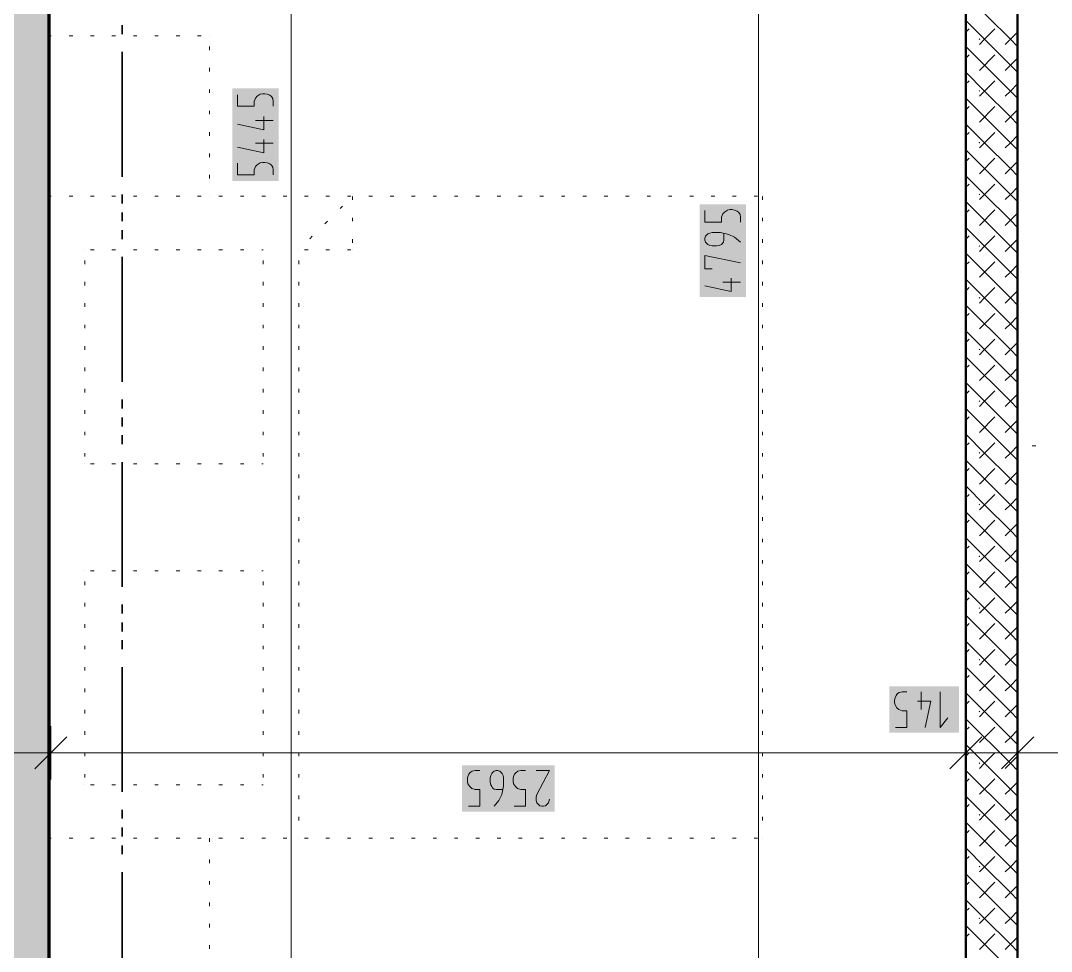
# Model space of a CAD drawing. Header units: millimetres. Extents: x 0 to 594, y 0 to 420.
# Drawn here: x 286.49 to 316.11, y 146.4 to 173.15 of the extents above; entities that cross this region are included whole.
import ezdxf

# ---------------------------------------------------------------- set-up
doc = ezdxf.new("R2010")
doc.units = ezdxf.units.MM
doc.header["$LTSCALE"] = 8
for name, color, linetype in [('PDF_Koty delkove', 7, 'Continuous'), ('PDF_Nabytek', 7, 'Continuous'), ('PDF_Pozarni useky', 7, 'Continuous'), ('PDF_Pricky zdene', 7, 'Continuous'), ('PDF_Steny obvodove nosne', 7, 'Continuous')]:
    doc.layers.add(name, color=color, linetype=linetype)

msp = doc.modelspace()

# ---------------------------------------------------------------- linework, layer by layer
at = {"layer": 'PDF_Koty delkove', "lineweight": 18}
for points in [[(294.266, 141.969), (294.266, 152.384), (294.266, 159.812), (294.266, 197.78), (294.266, 199.266), (294.266, 222.995), (294.266, 225.762), (294.266, 228.325)], [(307.695, 141.969), (307.695, 170.369), (307.695, 191.118), (307.695, 192.604), (307.695, 222.995), (307.695, 225.762)], [(292.728, 171.025), (292.728, 170.697), (293.206, 170.697), (293.206, 170.834), (293.241, 170.929), (293.292, 170.984), (293.377, 171.038), (293.445, 171.052), (293.513, 171.052), (293.582, 171.038), (293.65, 171.011), (293.701, 170.97), (293.736, 170.916), (293.753, 170.834), (293.753, 170.697)], [(293.48, 170.395), (293.48, 170.012), (292.728, 170.177)], [(293.753, 170.286), (293.241, 170.286)], [(293.48, 169.738), (293.48, 169.355), (292.728, 169.52)], [(293.753, 169.629), (293.241, 169.629)], [(292.728, 169.054), (292.728, 168.726), (293.206, 168.726), (293.206, 168.863), (293.241, 168.958), (293.292, 169.013), (293.377, 169.067), (293.445, 169.081), (293.513, 169.081), (293.582, 169.067), (293.65, 169.04), (293.701, 168.999), (293.736, 168.945), (293.753, 168.863), (293.753, 168.726)], [(306.158, 167.694), (306.158, 167.365), (306.635, 167.365), (306.635, 167.503), (306.67, 167.598), (306.721, 167.653), (306.806, 167.707), (306.874, 167.721), (306.943, 167.721), (307.011, 167.707), (307.079, 167.68), (307.13, 167.639), (307.165, 167.585), (307.183, 167.503), (307.183, 167.365)], [(307.183, 166.791), (307.011, 166.928), (306.84, 167.01), (306.601, 167.064), (306.361, 167.064), (306.294, 167.05), (306.243, 167.023), (306.209, 166.996), (306.174, 166.955), (306.158, 166.9), (306.158, 166.846), (306.174, 166.791), (306.209, 166.749), (306.243, 166.722), (306.294, 166.694), (306.361, 166.68), (306.499, 166.68), (306.566, 166.694), (306.635, 166.722), (306.686, 166.791), (306.704, 166.846), (306.704, 167.037)], [(306.361, 166.023), (306.158, 166.023), (306.158, 166.407), (307.183, 166.189)], [(306.909, 165.75), (306.909, 165.366), (306.158, 165.531)], [(307.183, 165.641), (306.67, 165.641)], [(311.633, 152.841), (311.961, 152.841), (311.961, 153.318), (311.824, 153.318), (311.729, 153.353), (311.674, 153.404), (311.62, 153.489), (311.606, 153.557), (311.606, 153.626), (311.62, 153.694), (311.647, 153.762), (311.688, 153.813), (311.742, 153.848), (311.824, 153.866), (311.961, 153.866)], [(312.372, 153.866), (312.372, 153.353)], [(312.92, 153.866), (312.92, 152.841), (313.138, 153.113)], [(312.263, 153.592), (312.646, 153.592), (312.481, 152.841)], [(287.364, 152.88), (287.364, 152.111), (287.364, 151.343)], [(313.655, 152.88), (313.655, 152.111), (313.655, 151.343)], [(315.141, 152.88), (315.141, 152.111), (315.141, 151.343)], [(287.825, 152.573), (286.903, 151.65)], [(314.116, 152.573), (313.194, 151.65)], [(315.603, 152.573), (314.68, 151.65)], [(416.513, 152.111), (415.268, 152.111), (414.361, 152.111), (388.07, 152.111), (386.583, 152.111), (351.939, 152.111), (349.786, 152.111), (315.141, 152.111), (313.655, 152.111), (287.364, 152.111), (285.212, 152.111)], [(299.359, 150.574), (299.688, 150.574), (299.688, 151.052), (299.551, 151.052), (299.455, 151.086), (299.4, 151.138), (299.346, 151.223), (299.332, 151.29), (299.332, 151.359), (299.346, 151.428), (299.373, 151.495), (299.414, 151.547), (299.469, 151.581), (299.551, 151.599), (299.688, 151.599)], [(300.345, 151.052), (300.154, 151.052), (300.099, 151.069), (300.057, 151.103), (300.03, 151.138), (300.003, 151.188), (299.989, 151.256), (299.989, 151.393), (300.003, 151.461), (300.03, 151.513), (300.057, 151.547), (300.099, 151.581), (300.154, 151.599), (300.208, 151.599), (300.263, 151.581), (300.304, 151.547), (300.331, 151.513), (300.359, 151.461), (300.373, 151.393), (300.373, 151.154), (300.318, 150.915), (300.236, 150.744), (300.099, 150.574)], [(300.673, 150.574), (301.002, 150.574), (301.002, 151.052), (300.865, 151.052), (300.77, 151.086), (300.714, 151.138), (300.66, 151.223), (300.646, 151.29), (300.646, 151.359), (300.66, 151.428), (300.687, 151.495)], [(300.687, 151.495), (300.728, 151.547), (300.783, 151.581), (300.865, 151.599), (301.002, 151.599)], [(301.303, 151.599), (301.687, 151.599), (301.33, 150.915), (301.303, 150.847), (301.303, 150.744), (301.33, 150.676), (301.372, 150.625), (301.413, 150.59), (301.468, 150.574), (301.522, 150.574), (301.577, 150.59), (301.618, 150.625), (301.659, 150.676), (301.687, 150.778)]]:
    msp.add_lwpolyline(points, dxfattribs=at)
at = {"layer": 'PDF_Koty delkove', "color": 7, "lineweight": 18, "true_color": 0xffffff, "transparency": 33554559}
for points in [[(293.907, 168.544), (293.907, 171.206), (292.574, 168.544), (292.574, 171.206)], [(307.336, 165.213), (307.336, 167.875), (306.004, 165.213), (306.004, 167.875)], [(313.457, 154.019), (311.452, 154.019), (313.457, 152.687), (311.452, 152.687)], [(301.841, 151.753), (299.179, 151.753), (301.841, 150.42), (299.179, 150.42)]]:
    msp.add_solid(points, dxfattribs=at)
at = {"layer": 'PDF_Nabytek', "lineweight": 13}
for points in [[(287.375, 172.719), (287.313, 172.719)], [(287.313, 172.719), (287.313, 172.719)], [(287.313, 172.719), (287.313, 172.719)], [(287.99, 172.719), (287.888, 172.719)], [(288.605, 172.719), (288.503, 172.719)], [(289.22, 172.719), (289.118, 172.719)], [(289.835, 172.719), (289.733, 172.719)], [(290.45, 172.719), (290.348, 172.719)], [(291.065, 172.719), (290.963, 172.719)], [(291.68, 172.719), (291.578, 172.719)], [(291.925, 172.719), (291.925, 172.719)], [(291.925, 172.719), (291.925, 172.719)], [(287.313, 172.307), (287.313, 172.409)], [(291.925, 172.307), (291.925, 172.409)], [(287.313, 171.692), (287.313, 171.794)], [(291.925, 171.692), (291.925, 171.794)], [(287.313, 171.077), (287.313, 171.179)], [(291.925, 171.077), (291.925, 171.179)], [(287.313, 170.462), (287.313, 170.564)], [(291.925, 170.462), (291.925, 170.564)], [(287.313, 169.847), (287.313, 169.949)], [(291.925, 169.847), (291.925, 169.949)], [(287.313, 169.232), (287.313, 169.334)], [(291.925, 169.232), (291.925, 169.334)], [(287.313, 168.617), (287.313, 168.719)], [(291.925, 168.617), (291.925, 168.719)], [(287.313, 168.107), (287.313, 168.107)], [(287.313, 168.107), (287.313, 168.107)], [(287.375, 168.107), (287.313, 168.107)], [(287.313, 168.107), (287.313, 168.107)], [(287.313, 168.002), (287.313, 168.104)], [(287.99, 168.107), (287.888, 168.107)], [(288.605, 168.107), (288.503, 168.107)], [(289.22, 168.107), (289.118, 168.107)], [(289.835, 168.107), (289.733, 168.107)], [(290.45, 168.107), (290.348, 168.107)], [(291.065, 168.107), (290.963, 168.107)], [(291.68, 168.107), (291.578, 168.107)], [(291.925, 168.107), (291.925, 168.107)], [(292.295, 168.107), (292.193, 168.107)], [(292.91, 168.107), (292.808, 168.107)], [(293.525, 168.107), (293.423, 168.107)], [(294.14, 168.107), (294.038, 168.107)], [(294.755, 168.107), (294.653, 168.107)], [(295.37, 168.107), (295.268, 168.107)], [(295.985, 168.107), (295.883, 168.107)], [(296.025, 168.107), (296.025, 168.107)], [(296.025, 168.107), (296.025, 168.107)], [(296.025, 168.002), (296.025, 168.104)], [(296.6, 168.107), (296.498, 168.107)], [(297.215, 168.107), (297.113, 168.107)], [(297.83, 168.107), (297.728, 168.107)], [(298.445, 168.107), (298.343, 168.107)], [(299.06, 168.107), (298.958, 168.107)], [(299.675, 168.107), (299.573, 168.107)], [(300.29, 168.107), (300.187, 168.107)], [(300.905, 168.107), (300.802, 168.107)], [(301.52, 168.107), (301.417, 168.107)], [(302.135, 168.107), (302.032, 168.107)], [(302.75, 168.107), (302.647, 168.107)], [(303.365, 168.107), (303.262, 168.107)], [(303.98, 168.107), (303.877, 168.107)], [(304.595, 168.107), (304.492, 168.107)], [(305.21, 168.107), (305.107, 168.107)], [(305.825, 168.107), (305.722, 168.107)], [(306.44, 168.107), (306.337, 168.107)], [(307.055, 168.107), (306.952, 168.107)], [(307.67, 168.107), (307.567, 168.107)], [(307.813, 168.107), (307.813, 168.107)], [(307.813, 168.107), (307.813, 168.107)], [(307.813, 168.002), (307.813, 168.104)], [(295.672, 167.753), (295.744, 167.826)], [(287.313, 167.387), (287.313, 167.489)], [(295.237, 167.318), (295.309, 167.391)], [(296.025, 167.387), (296.025, 167.489)], [(307.813, 167.387), (307.813, 167.489)], [(287.313, 166.772), (287.313, 166.874)], [(294.802, 166.883), (294.875, 166.956)], [(296.025, 166.772), (296.025, 166.874)], [(307.813, 166.772), (307.813, 166.874)], [(288.338, 166.569), (288.338, 166.569)], [(288.338, 166.569), (288.338, 166.569)], [(288.605, 166.569), (288.503, 166.569)], [(289.22, 166.569), (289.118, 166.569)], [(289.835, 166.569), (289.733, 166.569)], [(290.45, 166.569), (290.348, 166.569)], [(291.065, 166.569), (290.963, 166.569)], [(291.68, 166.569), (291.578, 166.569)], [(292.295, 166.569), (292.193, 166.569)], [(292.91, 166.569), (292.808, 166.569)], [(293.463, 166.569), (293.423, 166.569)], [(293.463, 166.569), (293.463, 166.569)], [(293.463, 166.569), (293.463, 166.569)], [(294.488, 166.569), (294.488, 166.569)], [(294.488, 166.569), (294.488, 166.569)], [(294.488, 166.569), (294.488, 166.569)], [(294.755, 166.569), (294.653, 166.569)], [(295.37, 166.569), (295.268, 166.569)], [(295.985, 166.569), (295.883, 166.569)], [(296.025, 166.569), (296.025, 166.569)], [(296.025, 166.569), (296.025, 166.569)], [(287.313, 166.157), (287.313, 166.259)], [(288.338, 166.157), (288.338, 166.259)], [(293.463, 166.157), (293.463, 166.259)], [(294.488, 166.157), (294.488, 166.259)], [(307.813, 166.157), (307.813, 166.259)], [(287.313, 165.542), (287.313, 165.644)], [(288.338, 165.542), (288.338, 165.644)], [(293.463, 165.542), (293.463, 165.644)], [(294.488, 165.542), (294.488, 165.644)], [(307.813, 165.542), (307.813, 165.644)], [(287.313, 164.927), (287.313, 165.029)], [(288.338, 164.927), (288.338, 165.029)], [(293.463, 164.927), (293.463, 165.029)], [(294.488, 164.927), (294.488, 165.029)], [(307.813, 164.927), (307.813, 165.029)], [(287.313, 164.312), (287.313, 164.414)], [(288.338, 164.312), (288.338, 164.414)], [(293.463, 164.312), (293.463, 164.414)], [(294.488, 164.312), (294.488, 164.414)], [(307.813, 164.312), (307.813, 164.414)], [(287.313, 163.697), (287.313, 163.799)], [(288.338, 163.697), (288.338, 163.799)], [(293.463, 163.697), (293.463, 163.799)], [(294.488, 163.697), (294.488, 163.799)], [(307.813, 163.697), (307.813, 163.799)], [(287.313, 163.082), (287.313, 163.184)], [(288.338, 163.082), (288.338, 163.184)], [(293.463, 163.082), (293.463, 163.184)], [(294.488, 163.082), (294.488, 163.184)], [(307.813, 163.082), (307.813, 163.184)], [(287.313, 162.467), (287.313, 162.569)], [(288.338, 162.467), (288.338, 162.569)], [(293.463, 162.467), (293.463, 162.569)], [(294.488, 162.467), (294.488, 162.569)], [(307.813, 162.467), (307.813, 162.569)], [(287.313, 161.852), (287.313, 161.954)], [(288.338, 161.852), (288.338, 161.954)], [(293.463, 161.852), (293.463, 161.954)], [(294.488, 161.852), (294.488, 161.954)], [(307.813, 161.852), (307.813, 161.954)], [(287.313, 161.237), (287.313, 161.339)], [(288.338, 161.237), (288.338, 161.339)], [(293.463, 161.237), (293.463, 161.339)], [(294.488, 161.237), (294.488, 161.339)], [(307.813, 161.237), (307.813, 161.339)], [(315.141, 160.932), (315.141, 160.932)], [(315.141, 160.932), (315.141, 160.932)], [(315.665, 160.932), (315.562, 160.932)], [(287.313, 160.622), (287.313, 160.724)], [(288.338, 160.622), (288.338, 160.724)], [(293.463, 160.622), (293.463, 160.724)], [(294.488, 160.622), (294.488, 160.724)], [(307.813, 160.622), (307.813, 160.724)], [(315.141, 160.622), (315.141, 160.724)], [(288.338, 160.419), (288.338, 160.419)], [(288.338, 160.419), (288.338, 160.419)], [(288.605, 160.419), (288.503, 160.419)], [(289.22, 160.419), (289.118, 160.419)], [(289.835, 160.419), (289.733, 160.419)], [(290.45, 160.419), (290.348, 160.419)], [(291.065, 160.419), (290.963, 160.419)], [(291.68, 160.419), (291.578, 160.419)], [(292.295, 160.419), (292.193, 160.419)], [(292.91, 160.419), (292.808, 160.419)], [(293.463, 160.419), (293.423, 160.419)], [(293.463, 160.419), (293.463, 160.419)], [(293.463, 160.419), (293.463, 160.419)], [(287.313, 160.007), (287.313, 160.109)], [(294.488, 160.007), (294.488, 160.109)], [(307.813, 160.007), (307.813, 160.109)], [(315.141, 160.007), (315.141, 160.109)], [(287.313, 159.392), (287.313, 159.494)], [(294.488, 159.392), (294.488, 159.494)], [(307.813, 159.392), (307.813, 159.494)], [(315.141, 159.392), (315.141, 159.494)], [(287.313, 158.777), (287.313, 158.879)], [(294.488, 158.777), (294.488, 158.879)], [(307.813, 158.777), (307.813, 158.879)], [(315.141, 158.777), (315.141, 158.879)], [(287.313, 158.162), (287.313, 158.264)], [(294.488, 158.162), (294.488, 158.264)], [(307.813, 158.162), (307.813, 158.264)], [(315.141, 158.162), (315.141, 158.264)], [(287.313, 157.547), (287.313, 157.649)], [(294.488, 157.547), (294.488, 157.649)], [(307.813, 157.547), (307.813, 157.649)], [(315.141, 157.547), (315.141, 157.649)], [(288.338, 157.344), (288.338, 157.344)], [(288.338, 157.344), (288.338, 157.344)], [(288.605, 157.344), (288.503, 157.344)], [(289.22, 157.344), (289.118, 157.344)], [(289.835, 157.344), (289.733, 157.344)], [(290.45, 157.344), (290.348, 157.344)], [(291.065, 157.344), (290.963, 157.344)], [(291.68, 157.344), (291.578, 157.344)], [(292.295, 157.344), (292.193, 157.344)], [(292.91, 157.344), (292.808, 157.344)], [(293.463, 157.344), (293.423, 157.344)], [(293.463, 157.344), (293.463, 157.344)], [(287.313, 156.932), (287.313, 157.034)], [(288.338, 156.932), (288.338, 157.034)], [(293.463, 156.932), (293.463, 157.034)], [(294.488, 156.932), (294.488, 157.034)], [(307.813, 156.932), (307.813, 157.034)], [(315.141, 156.932), (315.141, 157.034)], [(287.313, 156.317), (287.313, 156.419)], [(288.338, 156.317), (288.338, 156.419)], [(293.463, 156.317), (293.463, 156.419)], [(294.488, 156.317), (294.488, 156.419)], [(307.813, 156.317), (307.813, 156.419)], [(315.141, 156.317), (315.141, 156.419)], [(287.313, 155.702), (287.313, 155.804)], [(288.338, 155.702), (288.338, 155.804)], [(293.463, 155.702), (293.463, 155.804)], [(294.488, 155.702), (294.488, 155.804)], [(307.813, 155.702), (307.813, 155.804)], [(315.141, 155.702), (315.141, 155.804)], [(287.313, 155.087), (287.313, 155.189)], [(288.338, 155.087), (288.338, 155.189)], [(293.463, 155.087), (293.463, 155.189)], [(294.488, 155.087), (294.488, 155.189)], [(307.813, 155.087), (307.813, 155.189)], [(315.141, 155.087), (315.141, 155.189)], [(287.313, 154.472), (287.313, 154.574)], [(288.338, 154.472), (288.338, 154.574)], [(293.463, 154.472), (293.463, 154.574)], [(294.488, 154.472), (294.488, 154.574)], [(307.813, 154.472), (307.813, 154.574)], [(315.141, 154.472), (315.141, 154.574)], [(287.313, 153.857), (287.313, 153.959)], [(288.338, 153.857), (288.338, 153.959)], [(293.463, 153.857), (293.463, 153.959)], [(294.488, 153.857), (294.488, 153.959)], [(307.813, 153.857), (307.813, 153.959)], [(315.141, 153.857), (315.141, 153.959)], [(287.313, 153.242), (287.313, 153.344)], [(288.338, 153.242), (288.338, 153.344)], [(293.463, 153.242), (293.463, 153.344)], [(294.488, 153.242), (294.488, 153.344)], [(307.813, 153.242), (307.813, 153.344)], [(315.141, 153.242), (315.141, 153.344)], [(287.313, 152.627), (287.313, 152.729)], [(288.338, 152.627), (288.338, 152.729)], [(293.463, 152.627), (293.463, 152.729)], [(294.488, 152.627), (294.488, 152.729)], [(307.813, 152.627), (307.813, 152.729)], [(315.141, 152.627), (315.141, 152.729)], [(287.313, 152.012), (287.313, 152.114)], [(288.338, 152.012), (288.338, 152.114)], [(293.463, 152.012), (293.463, 152.114)], [(294.488, 152.012), (294.488, 152.114)], [(307.813, 152.012), (307.813, 152.114)], [(315.141, 152.012), (315.141, 152.114)], [(287.313, 151.397), (287.313, 151.499)], [(288.338, 151.397), (288.338, 151.499)], [(293.463, 151.397), (293.463, 151.499)], [(294.488, 151.397), (294.488, 151.499)], [(307.813, 151.397), (307.813, 151.499)], [(315.141, 151.397), (315.141, 151.499)], [(288.338, 151.194), (288.338, 151.194)], [(288.338, 151.194), (288.338, 151.194)], [(288.605, 151.194), (288.503, 151.194)], [(289.22, 151.194), (289.118, 151.194)], [(289.835, 151.194), (289.733, 151.194)], [(290.45, 151.194), (290.348, 151.194)], [(291.065, 151.194), (290.963, 151.194)], [(291.68, 151.194), (291.578, 151.194)], [(292.295, 151.194), (292.193, 151.194)], [(292.91, 151.194), (292.808, 151.194)], [(293.463, 151.194), (293.423, 151.194)], [(293.463, 151.194), (293.463, 151.194)], [(293.463, 151.194), (293.463, 151.194)], [(287.313, 150.782), (287.313, 150.884)], [(294.488, 150.782), (294.488, 150.884)], [(307.813, 150.782), (307.813, 150.884)], [(315.141, 150.782), (315.141, 150.884)], [(287.313, 150.167), (287.313, 150.269)], [(294.488, 150.167), (294.488, 150.269)], [(307.813, 150.167), (307.813, 150.269)], [(315.141, 150.167), (315.141, 150.269)], [(287.313, 149.657), (287.313, 149.657)], [(287.375, 149.657), (287.313, 149.657)], [(287.313, 149.657), (287.313, 149.657)], [(287.313, 149.657), (287.313, 149.657)], [(287.313, 149.552), (287.313, 149.654)], [(287.99, 149.657), (287.888, 149.657)], [(288.605, 149.657), (288.503, 149.657)], [(289.22, 149.657), (289.118, 149.657)], [(289.835, 149.657), (289.733, 149.657)], [(290.45, 149.657), (290.348, 149.657)], [(291.065, 149.657), (290.963, 149.657)], [(291.68, 149.657), (291.578, 149.657)], [(291.925, 149.657), (291.925, 149.657)], [(291.925, 149.552), (291.925, 149.654)], [(292.295, 149.657), (292.193, 149.657)], [(292.91, 149.657), (292.808, 149.657)], [(293.525, 149.657), (293.423, 149.657)], [(294.14, 149.657), (294.038, 149.657)], [(294.488, 149.657), (294.488, 149.657)], [(294.755, 149.657), (294.653, 149.657)], [(295.37, 149.657), (295.268, 149.657)], [(295.985, 149.657), (295.883, 149.657)], [(296.6, 149.657), (296.498, 149.657)], [(297.215, 149.657), (297.113, 149.657)], [(297.83, 149.657), (297.728, 149.657)], [(298.445, 149.657), (298.343, 149.657)], [(299.06, 149.657), (298.958, 149.657)], [(299.675, 149.657), (299.573, 149.657)], [(300.29, 149.657), (300.187, 149.657)], [(300.905, 149.657), (300.802, 149.657)], [(301.52, 149.657), (301.417, 149.657)], [(302.135, 149.657), (302.032, 149.657)], [(302.75, 149.657), (302.647, 149.657)], [(303.365, 149.657), (303.262, 149.657)], [(303.98, 149.657), (303.877, 149.657)], [(304.595, 149.657), (304.492, 149.657)], [(305.21, 149.657), (305.107, 149.657)], [(305.825, 149.657), (305.722, 149.657)], [(306.44, 149.657), (306.337, 149.657)], [(307.055, 149.657), (306.952, 149.657)], [(307.67, 149.657), (307.567, 149.657)], [(307.813, 149.657), (307.813, 149.657)], [(307.813, 149.657), (307.813, 149.657)], [(315.141, 149.552), (315.141, 149.654)], [(287.313, 148.937), (287.313, 149.039)], [(291.925, 148.937), (291.925, 149.039)], [(315.141, 148.937), (315.141, 149.039)], [(287.313, 148.322), (287.313, 148.424)], [(291.925, 148.322), (291.925, 148.424)], [(315.141, 148.322), (315.141, 148.424)], [(287.313, 147.707), (287.313, 147.809)], [(291.925, 147.707), (291.925, 147.809)], [(315.141, 147.707), (315.141, 147.809)], [(287.313, 147.092), (287.313, 147.194)], [(291.925, 147.092), (291.925, 147.194)], [(315.141, 147.092), (315.141, 147.194)], [(287.313, 146.477), (287.313, 146.579)], [(291.925, 146.477), (291.925, 146.579)], [(315.141, 146.477), (315.141, 146.579)]]:
    msp.add_lwpolyline(points, dxfattribs=at)
at = {"layer": 'PDF_Pozarni useky', "lineweight": 35}
for points in [[(289.414, 172.768), (289.414, 173.025)], [(289.414, 168.668), (289.414, 172.256)], [(289.414, 167.9), (289.414, 168.156)], [(289.414, 167.387), (289.414, 167.643)], [(289.414, 166.875), (289.414, 167.131)], [(289.414, 162.775), (289.414, 166.362)], [(289.414, 162.006), (289.414, 162.262)], [(289.414, 161.493), (289.414, 161.75)], [(289.414, 160.981), (289.414, 161.237)], [(289.414, 156.881), (289.414, 160.468)], [(289.414, 156.112), (289.414, 156.368)], [(289.414, 155.6), (289.414, 155.856)], [(289.414, 155.087), (289.414, 155.343)], [(289.414, 150.987), (289.414, 154.575)], [(289.414, 150.218), (289.414, 150.475)], [(289.414, 149.706), (289.414, 149.962)], [(289.414, 149.193), (289.414, 149.45)], [(289.414, 145.094), (289.414, 148.681)]]:
    msp.add_lwpolyline(points, dxfattribs=at)
at = {"layer": 'PDF_Pricky zdene', "lineweight": 50}
msp.add_lwpolyline([(315.141, 141.816), (315.141, 141.969), (315.141, 191.118), (313.655, 191.118), (313.655, 141.969), (313.655, 141.816)], close=True, dxfattribs=at)
at = {"layer": 'PDF_Pricky zdene', "lineweight": 9}
for points in [[(314.936, 172.617), (313.655, 173.898)], [(314.193, 172.617), (313.655, 173.155)], [(313.655, 172.822), (313.747, 172.914)], [(314.193, 172.617), (314.491, 172.914)], [(314.936, 172.617), (315.141, 172.822)], [(314.936, 171.13), (313.655, 172.412)], [(314.045, 172.468), (314.193, 172.617)], [(314.936, 171.874), (314.193, 172.617)], [(314.788, 172.468), (314.936, 172.617)], [(315.141, 172.412), (314.936, 172.617)], [(313.655, 172.079), (313.747, 172.171)], [(314.045, 171.725), (314.491, 172.171)], [(315.141, 171.669), (314.936, 171.874), (314.788, 171.725)], [(314.936, 171.874), (315.141, 172.079)], [(314.193, 171.13), (313.655, 171.669)], [(313.655, 171.335), (313.747, 171.428)], [(314.193, 171.13), (314.491, 171.428)], [(314.936, 171.13), (315.141, 171.335)], [(314.936, 169.644), (313.655, 170.925)], [(314.045, 170.982), (314.193, 171.13)], [(314.936, 170.387), (314.193, 171.13)], [(314.788, 170.982), (314.936, 171.13)], [(315.141, 170.925), (314.936, 171.13)], [(313.655, 170.592), (313.747, 170.685)], [(314.045, 170.239), (314.491, 170.685)], [(314.788, 170.239), (314.936, 170.387), (315.141, 170.592)], [(315.141, 170.182), (314.936, 170.387)], [(314.491, 169.941), (314.193, 169.644), (313.655, 170.182)], [(313.655, 169.849), (313.747, 169.941)], [(314.936, 169.644), (315.141, 169.849)], [(314.936, 168.158), (313.655, 169.439)], [(314.045, 169.496), (314.193, 169.644)], [(314.936, 168.901), (314.193, 169.644)], [(314.788, 169.496), (314.936, 169.644)], [(315.141, 169.439), (314.936, 169.644)], [(313.655, 169.106), (313.747, 169.198)], [(314.045, 168.752), (314.491, 169.198)], [(314.788, 168.752), (314.936, 168.901), (315.141, 169.106)], [(315.141, 168.696), (314.936, 168.901)], [(314.491, 168.455), (314.193, 168.158), (313.655, 168.696)], [(313.655, 168.363), (313.747, 168.455)], [(314.936, 168.158), (315.141, 168.363)], [(315.141, 166.877), (314.936, 166.672), (313.655, 167.953)], [(314.045, 168.009), (314.193, 168.158)], [(314.936, 167.415), (314.193, 168.158)], [(314.788, 168.009), (314.936, 168.158)], [(315.141, 167.953), (314.936, 168.158)], [(313.655, 167.62), (313.747, 167.712)], [(314.045, 167.266), (314.491, 167.712)], [(314.788, 167.266), (314.936, 167.415)], [(315.141, 167.21), (314.936, 167.415), (315.141, 167.62)], [(314.193, 166.672), (313.655, 167.21)], [(313.655, 166.877), (313.747, 166.969)], [(314.045, 166.523), (314.193, 166.672), (314.491, 166.969)], [(315.141, 164.98), (314.936, 165.185), (313.655, 166.467)], [(314.936, 165.929), (314.193, 166.672)], [(314.788, 166.523), (314.936, 166.672)], [(315.141, 166.467), (314.936, 166.672)], [(313.655, 166.134), (313.747, 166.226)], [(314.045, 165.78), (314.491, 166.226)], [(314.788, 165.78), (314.936, 165.929)], [(315.141, 165.724), (314.936, 165.929), (315.141, 166.134)], [(314.193, 165.185), (313.655, 165.724)], [(313.655, 165.39), (313.747, 165.483)], [(314.045, 165.037), (314.193, 165.185), (314.491, 165.483)], [(314.936, 165.185), (315.141, 165.39)], [(315.141, 163.494), (314.936, 163.699), (313.655, 164.98)], [(315.141, 164.647), (314.936, 164.442), (314.193, 165.185)], [(314.788, 165.037), (314.936, 165.185)], [(313.655, 164.647), (313.747, 164.74)], [(314.045, 164.294), (314.491, 164.74)], [(315.141, 164.237), (314.936, 164.442), (314.788, 164.294)], [(314.936, 162.956), (314.193, 163.699), (313.655, 164.237)], [(313.655, 163.904), (313.747, 163.996)], [(314.045, 163.551), (314.193, 163.699), (314.491, 163.996)], [(314.936, 163.699), (315.141, 163.904)], [(314.788, 163.551), (314.936, 163.699)], [(315.141, 162.008), (314.936, 162.213), (313.655, 163.494)], [(313.655, 163.161), (313.747, 163.253)], [(314.045, 162.807), (314.491, 163.253)], [(314.788, 162.807), (314.936, 162.956)], [(314.936, 162.956), (315.141, 163.161)], [(315.141, 162.751), (314.936, 162.956)], [(314.936, 161.47), (314.193, 162.213), (313.655, 162.751)], [(313.655, 162.418), (313.747, 162.51)], [(314.045, 162.064), (314.193, 162.213), (314.491, 162.51)], [(314.936, 162.213), (315.141, 162.418)], [(314.788, 162.064), (314.936, 162.213)], [(315.141, 160.522), (314.936, 160.727), (313.655, 162.008)], [(313.655, 161.675), (313.747, 161.767)], [(314.045, 161.321), (314.491, 161.767)], [(314.788, 161.321), (314.936, 161.47)], [(314.936, 161.47), (315.141, 161.675)], [(315.141, 161.265), (314.936, 161.47)], [(314.936, 159.984), (314.193, 160.727), (313.655, 161.265)], [(313.655, 160.932), (313.747, 161.024)], [(314.045, 160.578), (314.193, 160.727), (314.491, 161.024)], [(314.936, 160.727), (315.141, 160.932)], [(314.788, 160.578), (314.936, 160.727)], [(315.141, 159.036), (314.936, 159.241), (313.655, 160.522)], [(313.655, 160.189), (313.747, 160.281)], [(314.045, 159.835), (314.491, 160.281)], [(315.141, 159.779), (314.936, 159.984), (314.788, 159.835)], [(314.936, 159.984), (315.141, 160.189)], [(314.936, 158.497), (314.193, 159.241), (313.655, 159.779)], [(313.655, 159.446), (313.747, 159.538)], [(314.045, 159.092), (314.193, 159.241), (314.491, 159.538)], [(314.936, 159.241), (315.141, 159.446)], [(314.788, 159.092), (314.936, 159.241)], [(315.141, 157.549), (314.936, 157.754), (313.655, 159.036)], [(313.655, 158.702), (313.747, 158.795)], [(314.045, 158.349), (314.491, 158.795)], [(314.788, 158.349), (314.936, 158.497)], [(314.936, 158.497), (315.141, 158.702)], [(315.141, 158.292), (314.936, 158.497)], [(314.936, 157.011), (314.193, 157.754), (313.655, 158.292)], [(313.655, 157.959), (313.747, 158.052)], [(314.045, 157.606), (314.193, 157.754), (314.491, 158.052)], [(314.936, 157.754), (315.141, 157.959)], [(314.788, 157.606), (314.936, 157.754)], [(315.141, 156.063), (314.936, 156.268), (313.655, 157.549)], [(313.655, 157.216), (313.747, 157.308)], [(314.045, 156.863), (314.491, 157.308)], [(315.141, 156.806), (314.936, 157.011), (314.788, 156.863)], [(314.936, 157.011), (315.141, 157.216)], [(314.788, 155.376), (314.936, 155.525), (314.193, 156.268), (313.655, 156.806)], [(313.655, 156.473), (313.747, 156.565)], [(314.045, 156.119), (314.193, 156.268), (314.491, 156.565)], [(314.936, 156.268), (315.141, 156.473)], [(314.788, 156.119), (314.936, 156.268)], [(315.141, 154.577), (314.936, 154.782), (313.655, 156.063)], [(313.655, 155.73), (313.747, 155.822)], [(314.045, 155.376), (314.491, 155.822)], [(314.936, 155.525), (315.141, 155.73)], [(315.141, 155.32), (314.936, 155.525)], [(314.936, 154.039), (314.193, 154.782), (313.655, 155.32)], [(313.655, 154.987), (313.747, 155.079)], [(314.045, 154.633), (314.193, 154.782), (314.491, 155.079)], [(314.936, 154.782), (315.141, 154.987)], [(314.788, 154.633), (314.936, 154.782)], [(315.141, 153.091), (314.936, 153.296), (313.655, 154.577)], [(313.655, 154.244), (313.747, 154.336)], [(314.045, 153.89), (314.491, 154.336)], [(315.141, 153.834), (314.936, 154.039), (314.788, 153.89)], [(314.936, 154.039), (315.141, 154.244)], [(314.936, 152.552), (314.193, 153.296), (313.655, 153.834)], [(313.655, 153.501), (313.747, 153.593)], [(314.045, 153.147), (314.193, 153.296), (314.491, 153.593)], [(314.936, 153.296), (315.141, 153.501)], [(314.788, 153.147), (314.936, 153.296)], [(315.141, 151.604), (314.936, 151.809), (313.655, 153.091)], [(313.655, 152.757), (313.747, 152.85)], [(314.045, 152.404), (314.491, 152.85)], [(315.141, 152.347), (314.936, 152.552), (314.788, 152.404)], [(314.936, 152.552), (315.141, 152.757)], [(314.936, 151.066), (314.193, 151.809), (313.655, 152.347)], [(313.655, 152.014), (313.747, 152.107)], [(314.045, 151.661), (314.193, 151.809), (314.491, 152.107)], [(314.936, 151.809), (315.141, 152.014)], [(314.788, 151.661), (314.936, 151.809)], [(315.141, 150.118), (314.936, 150.323), (313.655, 151.604)], [(313.655, 151.271), (313.747, 151.363)], [(314.045, 150.918), (314.491, 151.363)], [(315.141, 150.861), (314.936, 151.066), (314.788, 150.918)], [(314.936, 151.066), (315.141, 151.271)], [(314.936, 149.58), (314.193, 150.323), (313.655, 150.861)], [(313.655, 150.528), (313.747, 150.62)], [(314.045, 150.174), (314.193, 150.323), (314.491, 150.62)], [(314.936, 150.323), (315.141, 150.528)], [(314.788, 150.174), (314.936, 150.323)], [(315.141, 148.632), (314.936, 148.837), (313.655, 150.118)], [(313.655, 149.785), (313.747, 149.877)], [(314.045, 149.431), (314.491, 149.877)], [(315.141, 149.375), (314.936, 149.58), (314.788, 149.431)], [(314.936, 149.58), (315.141, 149.785)], [(314.936, 148.094), (314.193, 148.837), (313.655, 149.375)], [(313.655, 149.042), (313.747, 149.134)], [(314.045, 148.688), (314.193, 148.837), (314.491, 149.134)], [(314.936, 148.837), (315.141, 149.042)], [(314.788, 148.688), (314.936, 148.837)], [(315.141, 147.146), (314.936, 147.351), (313.655, 148.632)], [(313.655, 148.299), (313.747, 148.391)], [(314.045, 147.945), (314.491, 148.391)], [(314.936, 148.094), (315.141, 148.299)], [(314.936, 146.608), (314.193, 147.351), (313.655, 147.889)], [(315.141, 147.889), (314.936, 148.094), (314.788, 147.945)], [(313.655, 147.556), (313.747, 147.648)], [(314.045, 147.202), (314.193, 147.351), (314.491, 147.648)], [(314.936, 147.351), (315.141, 147.556)], [(314.788, 147.202), (314.936, 147.351)], [(315.141, 145.659), (314.936, 145.864), (313.655, 147.146)], [(313.655, 146.813), (313.747, 146.905)], [(314.045, 146.459), (314.491, 146.905)], [(314.936, 146.608), (315.141, 146.813)], [(315.141, 146.403), (314.936, 146.608), (314.788, 146.459)]]:
    msp.add_lwpolyline(points, dxfattribs=at)
at = {"layer": 'PDF_Pricky zdene', "lineweight": 9, "transparency": 33554559}
for points in [[(314.045, 172.597), (314.022, 172.62), (314.068, 172.62), (314.045, 172.643)], [(314.936, 172.594), (314.913, 172.617), (314.96, 172.617), (314.936, 172.64)], [(314.045, 171.11), (314.022, 171.133), (314.068, 171.133), (314.045, 171.156)], [(314.936, 171.107), (314.913, 171.13), (314.96, 171.13), (314.936, 171.153)], [(314.045, 169.624), (314.022, 169.647), (314.068, 169.647), (314.045, 169.67)], [(314.936, 169.621), (314.913, 169.644), (314.96, 169.644), (314.936, 169.667)], [(314.045, 168.138), (314.022, 168.161), (314.068, 168.161), (314.045, 168.184)], [(314.936, 168.135), (314.913, 168.158), (314.96, 168.158), (314.936, 168.181)], [(314.045, 166.652), (314.022, 166.675), (314.068, 166.675), (314.045, 166.698)], [(314.936, 166.649), (314.913, 166.672), (314.96, 166.672), (314.936, 166.695)], [(314.045, 165.165), (314.022, 165.188), (314.068, 165.188), (314.045, 165.211)], [(314.936, 165.162), (314.913, 165.185), (314.96, 165.185), (314.936, 165.209)], [(314.045, 163.679), (314.022, 163.702), (314.068, 163.702), (314.045, 163.725)], [(314.936, 163.676), (314.913, 163.699), (314.96, 163.699), (314.936, 163.722)], [(314.045, 162.193), (314.022, 162.216), (314.068, 162.216), (314.045, 162.239)], [(314.936, 162.19), (314.913, 162.213), (314.96, 162.213), (314.936, 162.236)], [(314.045, 160.707), (314.022, 160.73), (314.068, 160.73), (314.045, 160.753)], [(314.936, 160.704), (314.913, 160.727), (314.96, 160.727), (314.936, 160.75)], [(314.045, 159.22), (314.022, 159.243), (314.068, 159.243), (314.045, 159.267)], [(314.936, 159.217), (314.913, 159.241), (314.96, 159.241), (314.936, 159.264)], [(314.045, 157.734), (314.022, 157.757), (314.068, 157.757), (314.045, 157.78)], [(314.936, 157.731), (314.913, 157.754), (314.96, 157.754), (314.936, 157.777)], [(314.045, 156.248), (314.022, 156.271), (314.068, 156.271), (314.045, 156.294)], [(314.936, 156.245), (314.913, 156.268), (314.96, 156.268), (314.936, 156.291)], [(314.045, 154.762), (314.022, 154.785), (314.068, 154.785), (314.045, 154.808)], [(314.936, 154.759), (314.913, 154.782), (314.96, 154.782), (314.936, 154.805)], [(314.045, 153.275), (314.022, 153.299), (314.068, 153.299), (314.045, 153.322)], [(314.936, 153.273), (314.913, 153.296), (314.96, 153.296), (314.936, 153.319)], [(314.045, 151.789), (314.022, 151.812), (314.068, 151.812), (314.045, 151.835)], [(314.936, 151.786), (314.913, 151.809), (314.96, 151.809), (314.936, 151.832)], [(314.045, 150.303), (314.022, 150.326), (314.068, 150.326), (314.045, 150.349)], [(314.936, 150.3), (314.913, 150.323), (314.96, 150.323), (314.936, 150.346)], [(314.045, 148.817), (314.022, 148.84), (314.068, 148.84), (314.045, 148.863)], [(314.936, 148.814), (314.913, 148.837), (314.96, 148.837), (314.936, 148.86)], [(314.045, 147.331), (314.022, 147.354), (314.068, 147.354), (314.045, 147.377)], [(314.936, 147.328), (314.913, 147.351), (314.96, 147.351), (314.936, 147.374)]]:
    msp.add_solid(points, dxfattribs=at)
at = {"layer": 'PDF_Steny obvodove nosne', "lineweight": 70}
msp.add_lwpolyline([(287.313, 139.561), (287.313, 141.969), (287.313, 221.099), (287.313, 223.712), (285.263, 223.712), (285.263, 221.099), (285.263, 141.969), (285.263, 139.561)], close=True, dxfattribs=at)
at = {"layer": 'PDF_Steny obvodove nosne', "color": 9, "lineweight": 9, "true_color": 0xc0c0c0, "transparency": 33554559}
msp.add_solid([(287.313, 139.561), (287.313, 223.712), (285.263, 139.561), (285.263, 223.712)], dxfattribs=at)

doc.saveas('drawing.dxf')
